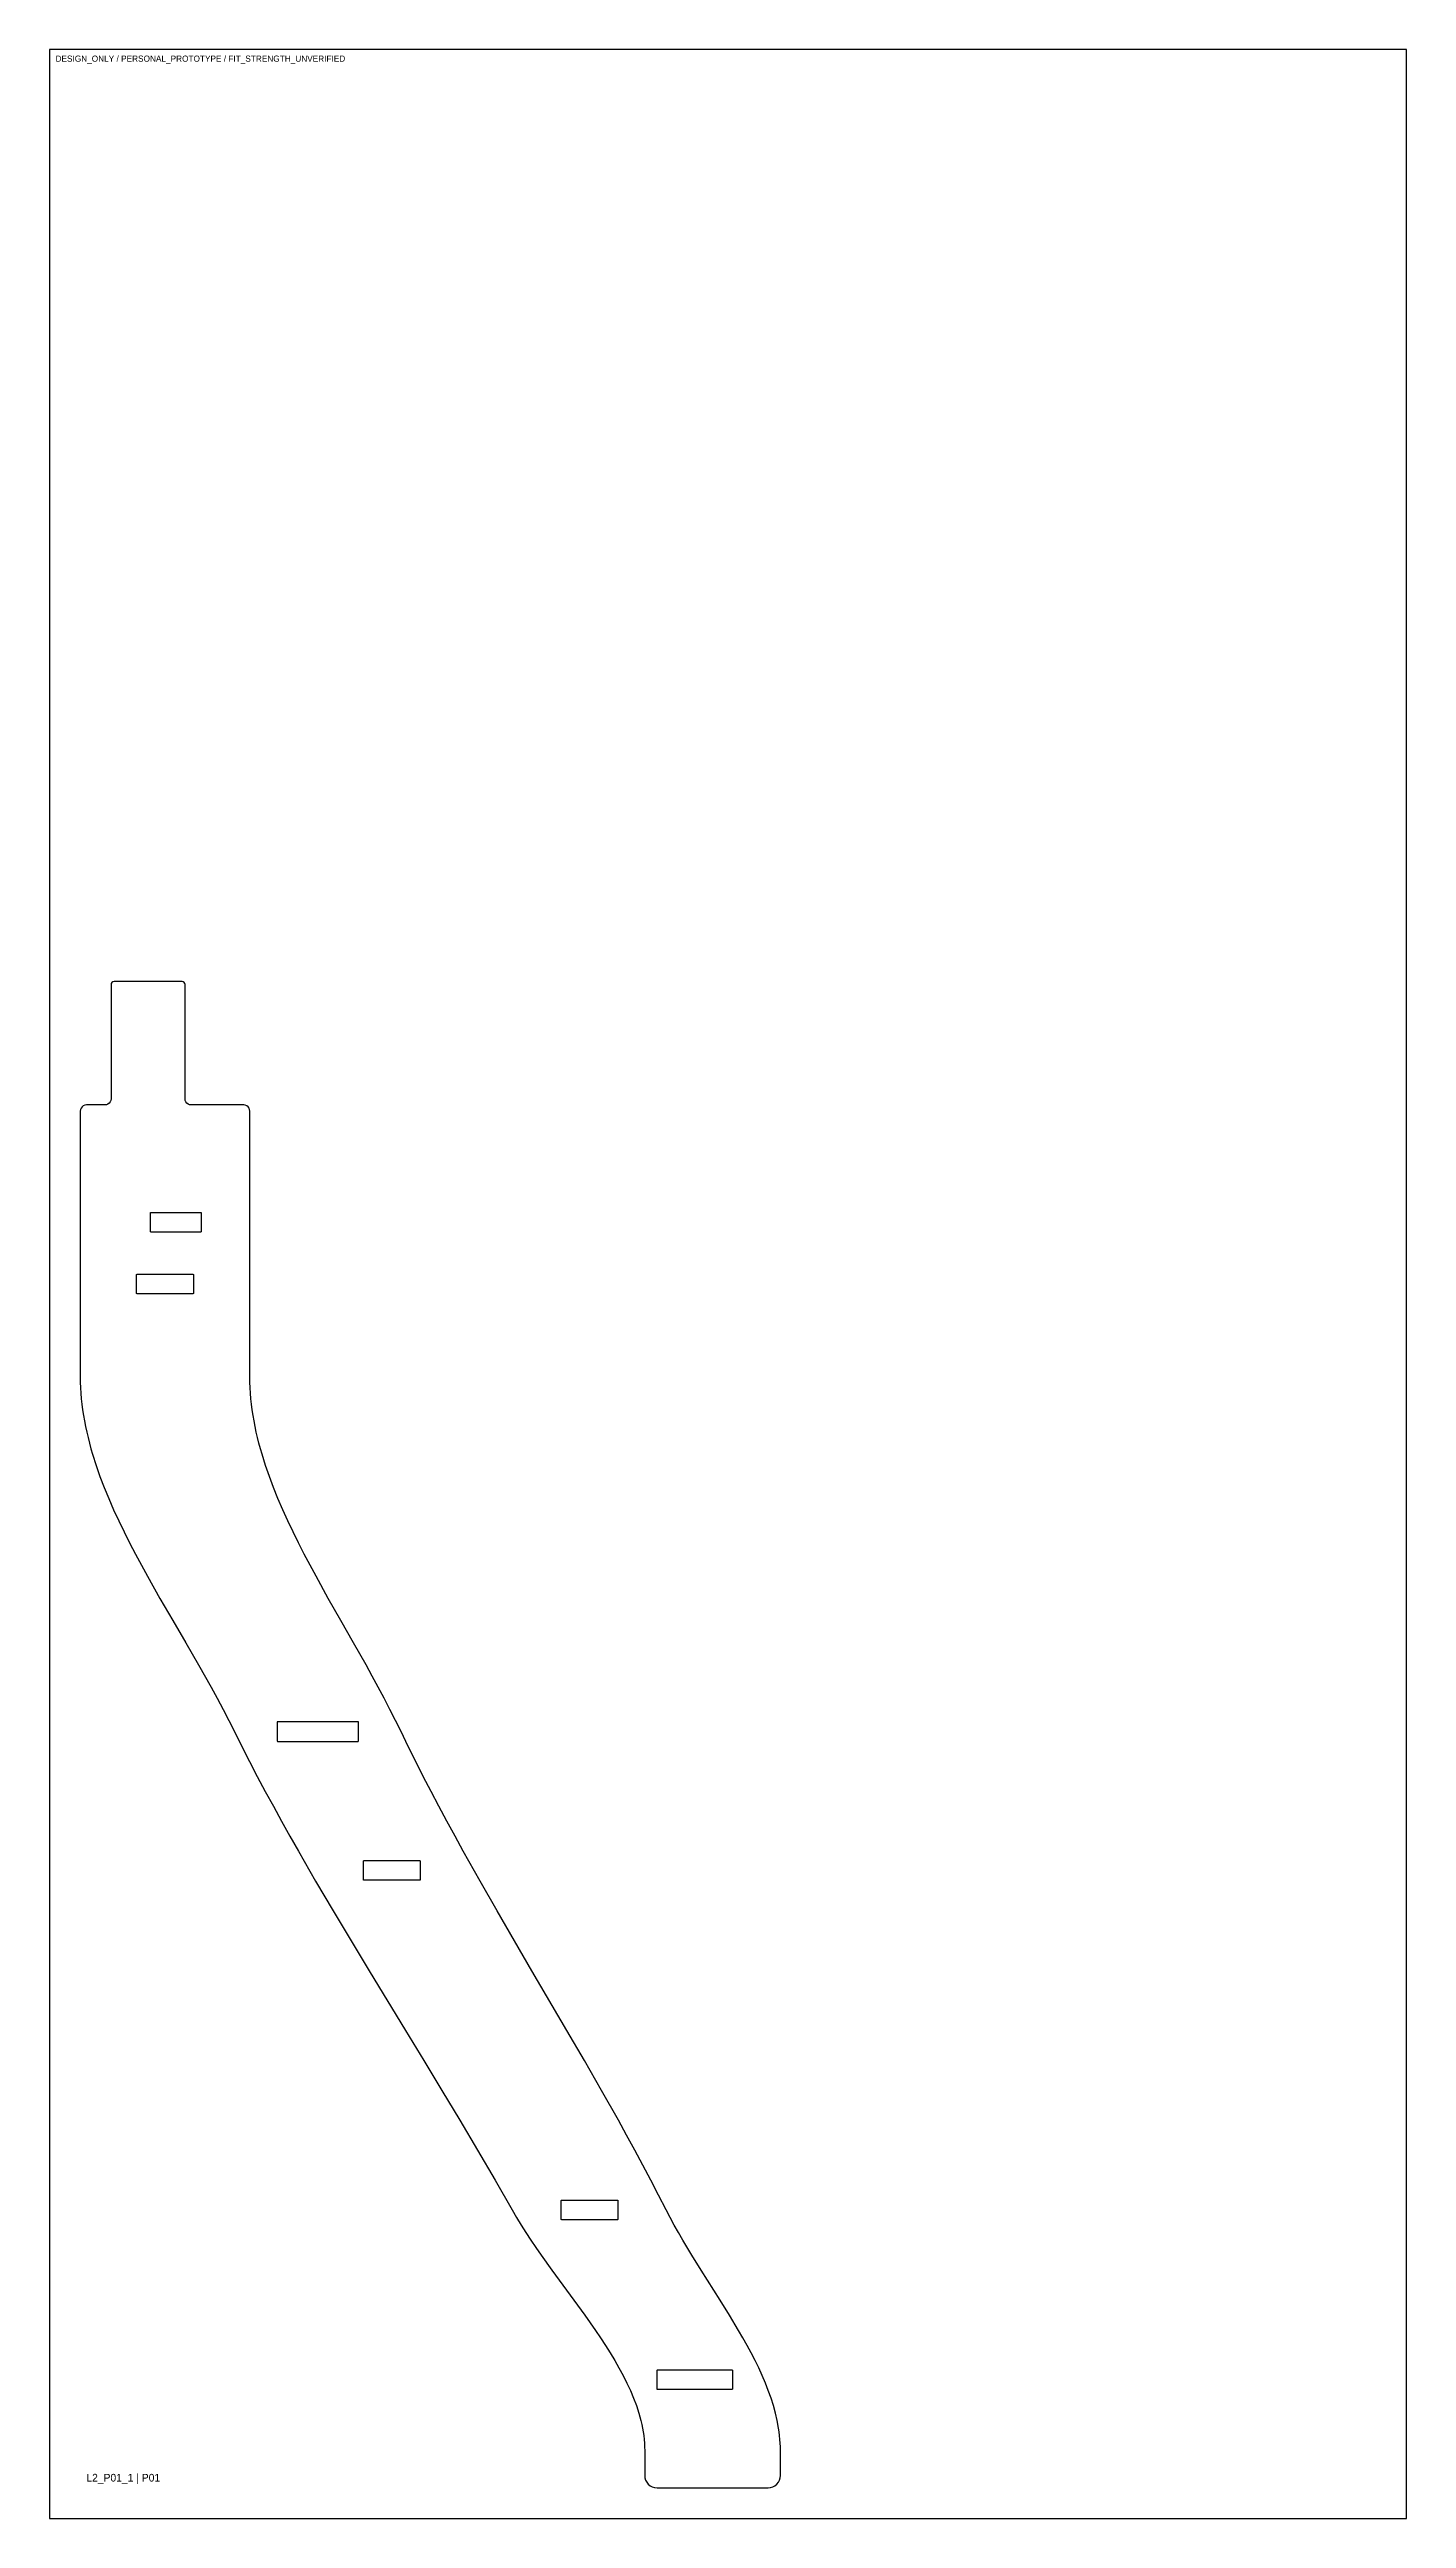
# Model space of a CAD drawing. Header units: millimetres. Extents: x 0 to 440, y 0 to 800.
import ezdxf

# ---------------------------------------------------------------- set-up
doc = ezdxf.new("R2010")
doc.units = ezdxf.units.MM
for name, color, linetype in [('ANNOTATION_NOT_CUT', 7, 'Continuous'), ('CUT_INNER', 3, 'Continuous'), ('CUT_OUTER', 1, 'Continuous'), ('REFERENCE_SHEET_NOT_CUT', 8, 'Continuous')]:
    doc.layers.add(name, color=color, linetype=linetype)

msp = doc.modelspace()

# ---------------------------------------------------------------- linework, layer by layer
at = {"layer": 'CUT_INNER'}
for points in [[(49.039018, 416.803843), (49, 416.8), (33, 416.8), (32.960982, 416.803843), (32.923463, 416.815224), (32.888886, 416.833706), (32.858579, 416.858579), (32.833706, 416.888886), (32.815224, 416.923463), (32.803843, 416.960982), (32.8, 417), (32.8, 423), (32.803843, 423.039018), (32.815224, 423.076537), (32.833706, 423.111114), (32.858579, 423.141421), (32.888886, 423.166294), (32.923463, 423.184776), (32.960982, 423.196157), (33, 423.2), (49, 423.2), (49.039018, 423.196157), (49.076537, 423.184776), (49.111114, 423.166294), (49.141421, 423.141421), (49.166294, 423.111114), (49.184776, 423.076537), (49.196157, 423.039018), (49.2, 423), (49.2, 417), (49.196157, 416.960982), (49.184776, 416.923463), (49.166294, 416.888886), (49.141421, 416.858579), (49.111114, 416.833706), (49.076537, 416.815224)], [(46.5, 396.8), (28.5, 396.8), (28.460982, 396.803843), (28.423463, 396.815224), (28.388886, 396.833706), (28.358579, 396.858579), (28.333706, 396.888886), (28.315224, 396.923463), (28.303843, 396.960982), (28.3, 397), (28.3, 403), (28.303843, 403.039018), (28.315224, 403.076537), (28.333706, 403.111114), (28.358579, 403.141421), (28.388886, 403.166294), (28.423463, 403.184776), (28.460982, 403.196157), (28.5, 403.2), (46.5, 403.2), (46.539018, 403.196157), (46.576537, 403.184776), (46.611114, 403.166294), (46.641421, 403.141421), (46.666294, 403.111114), (46.684776, 403.076537), (46.696157, 403.039018), (46.7, 403), (46.7, 397), (46.696157, 396.960982), (46.684776, 396.923463), (46.666294, 396.888886), (46.641421, 396.858579), (46.611114, 396.833706), (46.576537, 396.815224), (46.539018, 396.803843)], [(100.017646, 251.8), (100.056664, 251.803843), (100.094183, 251.815224), (100.12876, 251.833706), (100.159067, 251.858579), (100.18394, 251.888886), (100.202422, 251.923463), (100.213803, 251.960982), (100.217646, 252), (100.217646, 258), (100.213803, 258.039018), (100.202422, 258.076537), (100.18394, 258.111114), (100.159067, 258.141421), (100.12876, 258.166294), (100.094183, 258.184776), (100.056664, 258.196157), (100.017646, 258.2), (74.017646, 258.2), (73.978628, 258.196157), (73.941109, 258.184776), (73.906532, 258.166294), (73.876225, 258.141421), (73.851352, 258.111114), (73.83287, 258.076537), (73.821489, 258.039018), (73.817646, 258), (73.817646, 252), (73.821489, 251.960982), (73.83287, 251.923463), (73.851352, 251.888886), (73.876225, 251.858579), (73.906532, 251.833706), (73.941109, 251.815224), (73.978628, 251.803843), (74.017646, 251.8)], [(120.038554, 206.8), (102.038554, 206.8), (101.999536, 206.803843), (101.962018, 206.815224), (101.92744, 206.833706), (101.897133, 206.858579), (101.872261, 206.888886), (101.853779, 206.923463), (101.842397, 206.960982), (101.838554, 207), (101.838554, 213), (101.842397, 213.039018), (101.853779, 213.076537), (101.872261, 213.111114), (101.897133, 213.141421), (101.92744, 213.166294), (101.962018, 213.184776), (101.999536, 213.196157), (102.038554, 213.2), (120.038554, 213.2), (120.077573, 213.196157), (120.115091, 213.184776), (120.149668, 213.166294), (120.179976, 213.141421), (120.204848, 213.111114), (120.22333, 213.076537), (120.234711, 213.039018), (120.238554, 213), (120.238554, 207), (120.234711, 206.960982), (120.22333, 206.923463), (120.204848, 206.888886), (120.179976, 206.858579), (120.149668, 206.833706), (120.115091, 206.815224), (120.077573, 206.803843)], [(184.119422, 96.8), (166.119422, 96.8), (166.080404, 96.803843), (166.042886, 96.815224), (166.008308, 96.833706), (165.978001, 96.858579), (165.953128, 96.888886), (165.934646, 96.923463), (165.923265, 96.960982), (165.919422, 97), (165.919422, 103), (165.923265, 103.039018), (165.934646, 103.076537), (165.953128, 103.111114), (165.978001, 103.141421), (166.008308, 103.166294), (166.042886, 103.184776), (166.080404, 103.196157), (166.119422, 103.2), (184.119422, 103.2), (184.15844, 103.196157), (184.195959, 103.184776), (184.230536, 103.166294), (184.260844, 103.141421), (184.285716, 103.111114), (184.304198, 103.076537), (184.315579, 103.039018), (184.319422, 103), (184.319422, 97), (184.315579, 96.960982), (184.304198, 96.923463), (184.285716, 96.888886), (184.260844, 96.858579), (184.230536, 96.833706), (184.195959, 96.815224), (184.15844, 96.803843)], [(221.220629, 41.8), (197.220629, 41.8), (197.181611, 41.803843), (197.144093, 41.815224), (197.109515, 41.833706), (197.079208, 41.858579), (197.054335, 41.888886), (197.035853, 41.923463), (197.024472, 41.960982), (197.020629, 42), (197.020629, 48), (197.024472, 48.039018), (197.035853, 48.076537), (197.054335, 48.111114), (197.079208, 48.141421), (197.109515, 48.166294), (197.144093, 48.184776), (197.181611, 48.196157), (197.220629, 48.2), (221.220629, 48.2), (221.259647, 48.196157), (221.297166, 48.184776), (221.331743, 48.166294), (221.362051, 48.141421), (221.386923, 48.111114), (221.405405, 48.076537), (221.416786, 48.039018), (221.420629, 48), (221.420629, 42), (221.416786, 41.960982), (221.405405, 41.923463), (221.386923, 41.888886), (221.362051, 41.858579), (221.331743, 41.833706), (221.297166, 41.815224), (221.259647, 41.803843)]]:
    msp.add_lwpolyline(points, close=True, dxfattribs=at)
at = {"layer": 'CUT_OUTER'}
msp.add_lwpolyline([(195.469266, 10.304482), (196.219639, 10.076859), (197, 10), (233, 10), (233.780361, 10.076859), (234.530734, 10.304482), (235.222281, 10.674122), (235.828427, 11.171573), (236.325878, 11.777719), (236.695518, 12.469266), (236.923141, 13.219639), (237, 14), (237, 22), (236.982688, 23.21875), (236.931278, 24.4375), (236.846559, 25.65625), (236.729318, 26.875), (236.580345, 28.09375), (236.400428, 29.3125), (235.950914, 31.75), (235.387085, 34.1875), (234.715247, 36.625), (233.941708, 39.0625), (233.072777, 41.5), (232.114759, 43.9375), (231.073964, 46.375), (229.956698, 48.8125), (228.769269, 51.25), (227.517984, 53.6875), (226.209151, 56.125), (224.849078, 58.5625), (223.444071, 61), (220.524489, 65.875), (217.500865, 70.75), (211.34333, 80.5), (208.31034, 85.375), (205.375148, 90.25), (203.959996, 92.6875), (202.588215, 95.125), (201.266114, 97.5625), (200, 100), (197.518446, 104.84375), (194.988501, 109.6875), (192.413677, 114.53125), (189.797483, 119.375), (187.143431, 124.21875), (184.455029, 129.0625), (178.989221, 138.75), (173.428142, 148.4375), (167.799875, 158.125), (156.454105, 177.5), (150.792767, 187.1875), (145.176571, 196.875), (139.6336, 206.5625), (134.191935, 216.25), (131.517869, 221.09375), (128.879661, 225.9375), (126.28082, 230.78125), (123.724858, 235.625), (121.215285, 240.46875), (118.75561, 245.3125), (116.349345, 250.15625), (114, 255), (112.244244, 258.59375), (110.424373, 262.1875), (108.548247, 265.78125), (106.623726, 269.375), (104.658671, 272.96875), (102.66094, 276.5625), (98.598894, 283.75), (94.500466, 290.9375), (90.428535, 298.125), (86.445981, 305.3125), (84.50787, 308.90625), (82.615683, 312.5), (80.77728, 316.09375), (79.00052, 319.6875), (77.293264, 323.28125), (75.663371, 326.875), (74.118701, 330.46875), (72.667115, 334.0625), (71.316472, 337.65625), (70.074631, 341.25), (68.949454, 344.84375), (68.43307, 346.640625), (67.948799, 348.4375), (67.497624, 350.234375), (67.080526, 352.03125), (66.69849, 353.828125), (66.352497, 355.625), (66.043529, 357.421875), (65.772569, 359.21875), (65.5406, 361.015625), (65.348604, 362.8125), (65.197563, 364.609375), (65.088461, 366.40625), (65.022279, 368.203125), (65, 370), (65, 456), (64.931852, 456.517638), (64.732051, 457), (64.414214, 457.414214), (64, 457.732051), (63.517638, 457.931852), (63, 458), (46, 458), (45.482362, 458.068148), (45, 458.267949), (44.585786, 458.585786), (44.267949, 459), (44.068148, 459.482362), (44, 460), (44, 497), (43.92388, 497.382683), (43.707107, 497.707107), (43.382683, 497.92388), (43, 498), (21, 498), (20.617317, 497.92388), (20.292893, 497.707107), (20.07612, 497.382683), (20, 497), (20, 460), (19.931852, 459.482362), (19.732051, 459), (19.414214, 458.585786), (19, 458.267949), (18.517638, 458.068148), (18, 458), (12, 458), (11.482362, 457.931852), (11, 457.732051), (10.585786, 457.414214), (10.267949, 457), (10.068148, 456.517638), (10, 456), (10, 370), (10.022594, 368.203125), (10.089717, 366.40625), (10.200379, 364.609375), (10.353591, 362.8125), (10.548363, 361.015625), (10.783708, 359.21875), (11.058635, 357.421875), (11.372155, 355.625), (11.723279, 353.828125), (12.111017, 352.03125), (12.534381, 350.234375), (12.992381, 348.4375), (13.484028, 346.640625), (14.008333, 344.84375), (15.150959, 341.25), (16.412345, 337.65625), (17.784576, 334.0625), (19.25974, 330.46875), (20.829923, 326.875), (22.487209, 323.28125), (24.223687, 319.6875), (26.03144, 316.09375), (27.902557, 312.5), (29.829122, 308.90625), (31.803222, 305.3125), (35.862371, 298.125), (40.016693, 290.9375), (44.202876, 283.75), (48.35761, 276.5625), (52.417582, 269.375), (54.392249, 265.78125), (56.319483, 262.1875), (58.191371, 258.59375), (60, 255), (62.419874, 250.15625), (64.894478, 245.3125), (67.420871, 240.46875), (69.996113, 235.625), (72.617265, 230.78125), (75.281387, 225.9375), (77.985539, 221.09375), (80.726781, 216.25), (86.308776, 206.5625), (92.003853, 196.875), (97.788493, 187.1875), (103.639178, 177.5), (115.444606, 158.125), (121.352311, 148.4375), (127.231986, 138.75), (133.060111, 129.0625), (138.813167, 119.375), (144.467637, 109.6875), (150, 100), (151.413457, 97.5625), (152.899339, 95.125), (154.449956, 92.6875), (156.057613, 90.25), (157.714619, 87.8125), (159.413282, 85.375), (162.904809, 80.5), (170.04928, 70.75), (173.579148, 65.875), (175.306566, 63.4375), (176.998719, 61), (178.647913, 58.5625), (180.246455, 56.125), (181.786654, 53.6875), (183.260818, 51.25), (184.661254, 48.8125), (185.980269, 46.375), (187.210172, 43.9375), (188.34327, 41.5), (189.37187, 39.0625), (190.288281, 36.625), (191.084811, 34.1875), (191.435716, 32.96875), (191.753766, 31.75), (192.038, 30.53125), (192.287455, 29.3125), (192.501171, 28.09375), (192.678185, 26.875), (192.817537, 25.65625), (192.918264, 24.4375), (192.979406, 23.21875), (193, 22), (193, 14), (193.076859, 13.219639), (193.304482, 12.469266), (193.674122, 11.777719), (194.171573, 11.171573), (194.777719, 10.674122)], close=True, dxfattribs=at)
at = {"layer": 'REFERENCE_SHEET_NOT_CUT'}
msp.add_lwpolyline([(0, 0), (440, 0), (440, 800), (0, 800)], close=True, dxfattribs=at)

# ---------------------------------------------------------------- texts
at = {"layer": 'ANNOTATION_NOT_CUT'}
for s, height, p in [('DESIGN_ONLY / PERSONAL_PROTOTYPE / FIT_STRENGTH_UNVERIFIED', 2, (2, 796)), ('L2_P01_1 | P01', 2.5, (12, 12))]:
    msp.add_text(s, height=height, dxfattribs=at).set_placement(p)

doc.saveas('drawing.dxf')
